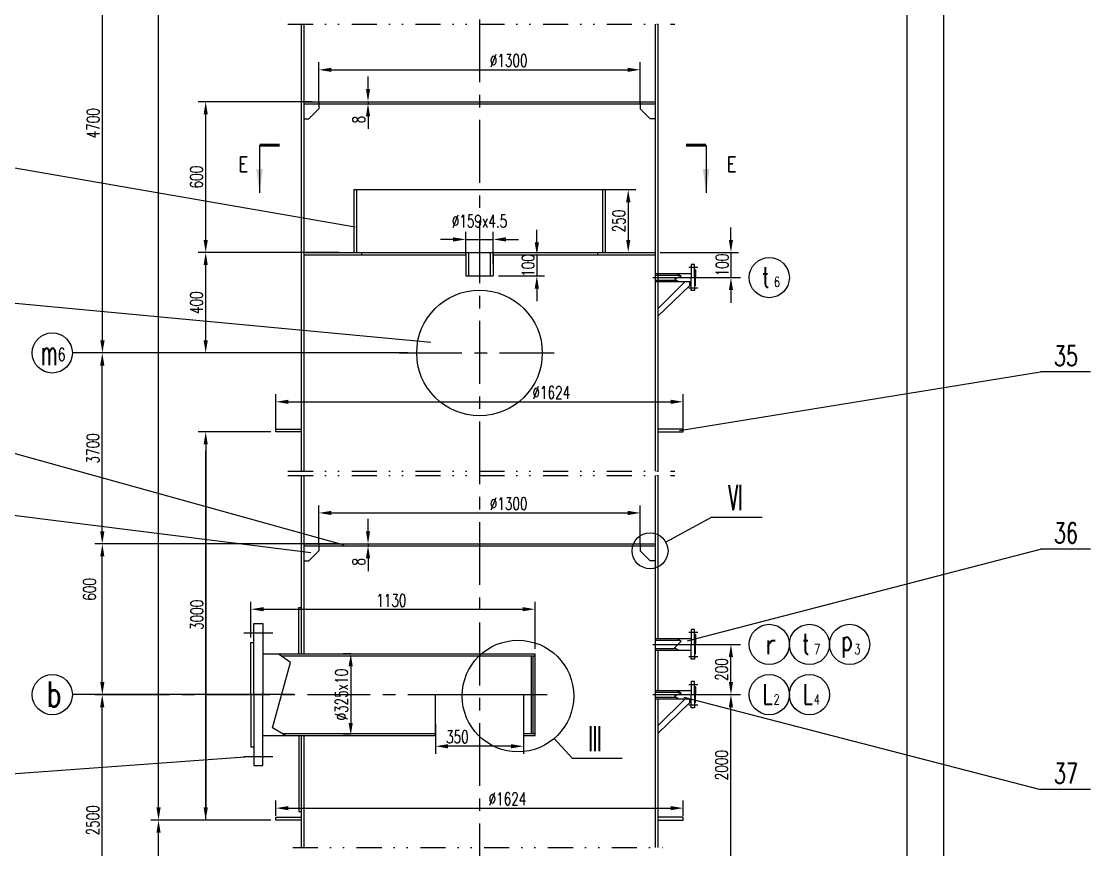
# Model space of a CAD drawing. Header units: millimetres. Extents: x 2180 to 3021, y -3886 to -2681.
# Drawn here: x 2289.5 to 2502.4, y -3378.4 to -3213.6 of the extents above; entities that cross this region are included whole.
import ezdxf
from ezdxf.enums import TextEntityAlignment as Align

# ---------------------------------------------------------------- set-up
doc = ezdxf.new("R2010")
doc.units = ezdxf.units.MM
doc.header["$LTSCALE"] = 10
doc.header["$MEASUREMENT"] = 0
doc.linetypes.add('CENTER', pattern=[2, 1.25, -0.25, 0.25, -0.25])
doc.linetypes.add('DIVIDE', pattern=[1.25, 0.5, -0.25, 0, -0.25, 0, -0.25])
doc.layers.get('0').update_dxf_attribs({"linetype": 'CONTINUOUS'})
doc.layers.get('DEFPOINTS').update_dxf_attribs({"linetype": 'CONTINUOUS'})
for name, color, linetype in [('1', 2, 'CENTER'), ('2', 2, 'CONTINUOUS'), ('3', 2, 'DIVIDE'), ('6', 2, 'CONTINUOUS')]:
    doc.layers.add(name, color=color, linetype=linetype)
doc.styles.add('H5', font='romans', dxfattribs={"width": 0.8, "bigfont": 'HZ5.SHX'})
doc.styles.add('HZ', font='txt', dxfattribs={"width": 0.5, "bigfont": 'hztxt.shx'})
doc.styles.add('HZ5', font='romans.shx', dxfattribs={"width": 0.7, "bigfont": 'hztxt.shx'})
doc.styles.add('HZTXT', font='ROMANS', dxfattribs={"width": 0.7, "bigfont": 'HZTXT'})
doc.dimstyles.new('STANDARD$0', dxfattribs={"dimscale": 0, "dimtxt": 4, "dimasz": 3, "dimexe": 1.5, "dimexo": 0, "dimgap": 1, "dimtad": 1, "dimdec": 0, "dimlfac": 5, "dimzin": 12, "dimdsep": 46, "dimtxsty": 'H5', "dimcen": 0, "dimadec": 0, "dimazin": 0, "dimtfac": 1, "dimtdec": 0, "dimtmove": 0, "dimatfit": 3, "dimfxl": 0, "dimtvp": 0.833333, "dimtolj": 1, "dimtzin": 1, "dimarcsym": 0})

# ---------------------------------------------------------------- blocks, each defined once
blk = doc.blocks.new('*D78')
at = {"color": 2, "linetype": 'ByBlock'}
for p, q in [((2361.09, -2757.36), (2449.19, -2757.36)), ((2447.69, -2759.86), (2447.69, -3527.81)), ((2378.59, -3530.31), (2449.19, -3530.31))]:
    blk.add_line(p, q, dxfattribs=at)
for points in [[(2447.28, -2759.86), (2448.11, -2759.86), (2447.69, -2757.36)], [(2447.28, -3527.81), (2448.11, -3527.81), (2447.69, -3530.31)]]:
    blk.add_solid(points, dxfattribs=at)
at = {"layer": 'DEFPOINTS', "color": 0, "linetype": 'ByBlock'}
for p in [(2361.09, -2757.36), (2378.59, -3530.31), (2447.69, -3530.31)]:
    blk.add_point(p, dxfattribs=at)
at = {"color": 2, "linetype": 'ByBlock', "insert": (2445.84, -3113.17), "char_height": 2.5, "attachment_point": 5, "rotation": 90, "style": 'HZ5'}
blk.add_mtext('\\A1;~41102', dxfattribs=at)
blk = doc.blocks.new('*D77')
at = {"color": 2, "linetype": 'ByBlock'}
for p, q in [((2382, -2787.36), (2441.88, -2787.36)), ((2440.38, -2789.86), (2440.38, -3376.57)), ((2387.93, -3379.07), (2441.88, -3379.07))]:
    blk.add_line(p, q, dxfattribs=at)
for points in [[(2439.97, -2789.86), (2440.8, -2789.86), (2440.38, -2787.36)], [(2439.97, -3376.57), (2440.8, -3376.57), (2440.38, -3379.07)]]:
    blk.add_solid(points, dxfattribs=at)
at = {"layer": 'DEFPOINTS', "color": 0, "linetype": 'ByBlock'}
for p in [(2382, -2787.36), (2387.93, -3379.07), (2440.38, -3379.07)]:
    blk.add_point(p, dxfattribs=at)
at = {"color": 2, "linetype": 'ByBlock', "insert": (2438.53, -3048.18), "char_height": 2.5, "attachment_point": 5, "rotation": 90, "style": 'HZ5'}
blk.add_mtext('\\A1;34800', dxfattribs=at)
blk = doc.blocks.new('*D94')
at = {"color": 2, "linetype": 'ByBlock'}
for p, q in [((2314.73, -3353.21), (2314.73, -3350.15)), ((2395.87, -3353.21), (2395.87, -3350.15)), ((2317.23, -3351.65), (2393.37, -3351.65))]:
    blk.add_line(p, q, dxfattribs=at)
for points in [[(2317.23, -3351.24), (2317.23, -3352.07), (2314.73, -3351.65)], [(2393.37, -3351.24), (2393.37, -3352.07), (2395.87, -3351.65)]]:
    blk.add_solid(points, dxfattribs=at)
at = {"layer": 'DEFPOINTS', "color": 0, "linetype": 'ByBlock'}
for p in [(2395.87, -3351.65), (2314.73, -3353.21), (2395.87, -3353.21)]:
    blk.add_point(p, dxfattribs=at)
at = {"color": 2, "linetype": 'ByBlock', "insert": (2360.87, -3349.8), "char_height": 2.5, "attachment_point": 5, "style": 'HZ5'}
blk.add_mtext('\\A1;∅1624', dxfattribs=at)
blk = doc.blocks.new('*D86')
at = {"color": 2, "linetype": 'ByBlock'}
for p, q in [((2314.73, -3276.23), (2314.73, -3269.3)), ((2395.87, -3276.23), (2395.87, -3269.3)), ((2317.23, -3270.8), (2393.37, -3270.8))]:
    blk.add_line(p, q, dxfattribs=at)
for points in [[(2317.23, -3270.38), (2317.23, -3271.21), (2314.73, -3270.8)], [(2393.37, -3270.38), (2393.37, -3271.21), (2395.87, -3270.8)]]:
    blk.add_solid(points, dxfattribs=at)
at = {"layer": 'DEFPOINTS', "color": 0, "linetype": 'ByBlock'}
for p in [(2395.87, -3270.8), (2314.73, -3276.23), (2395.87, -3276.23)]:
    blk.add_point(p, dxfattribs=at)
at = {"color": 2, "linetype": 'ByBlock', "insert": (2369.59, -3268.95), "char_height": 2.5, "attachment_point": 5, "style": 'HZ5'}
blk.add_mtext('\\A1;∅1624', dxfattribs=at)
blk = doc.blocks.new('*D42')
at = {"color": 2, "linetype": 'ByBlock'}
for p, q in [((3748.11, -3276.18), (3748.11, -3271.59)), ((3753.61, -3277.91), (3753.61, -3271.59)), ((3745.61, -3273.09), (3743.11, -3273.09)), ((3748.11, -3273.09), (3753.61, -3273.09)), ((3748.11, -3273.09), (3753.61, -3273.09)), ((3756.11, -3273.09), (3758.61, -3273.09))]:
    blk.add_line(p, q, dxfattribs=at)
for points in [[(3745.61, -3272.67), (3745.61, -3273.51), (3748.11, -3273.09)], [(3756.11, -3272.67), (3756.11, -3273.51), (3753.61, -3273.09)]]:
    blk.add_solid(points, dxfattribs=at)
at = {"layer": 'DEFPOINTS', "color": 0, "linetype": 'ByBlock'}
for p in [(3753.61, -3273.09), (3748.11, -3276.18), (3753.61, -3277.91)]:
    blk.add_point(p, dxfattribs=at)
at = {"color": 2, "linetype": 'ByBlock', "insert": (3750.86, -3269.44), "char_height": 2.5, "attachment_point": 5, "style": 'HZ5'}
blk.add_mtext('\\A1;∅159x4.5', dxfattribs=at)
blk = doc.blocks.new('*D37')
at = {"color": 2, "linetype": 'ByBlock'}
for p, q in [((2323.3, -3211.41), (2323.3, -3203.23)), ((2387.3, -3211.41), (2387.3, -3203.23)), ((2325.8, -3204.73), (2384.8, -3204.73))]:
    blk.add_line(p, q, dxfattribs=at)
for points in [[(2325.8, -3204.32), (2325.8, -3205.15), (2323.3, -3204.73)], [(2384.8, -3204.32), (2384.8, -3205.15), (2387.3, -3204.73)]]:
    blk.add_solid(points, dxfattribs=at)
at = {"layer": 'DEFPOINTS', "color": 0, "linetype": 'ByBlock'}
for p in [(2387.3, -3204.73), (2323.3, -3211.41), (2387.3, -3211.41)]:
    blk.add_point(p, dxfattribs=at)
at = {"color": 2, "linetype": 'ByBlock', "insert": (2361.1, -3202.88), "char_height": 2.5, "attachment_point": 5, "style": 'HZ5'}
blk.add_mtext('\\A1;∅1300', dxfattribs=at)
blk = doc.blocks.new('*D36')
at = {"color": 2, "linetype": 'ByBlock'}
for p, q in [((2323.3, -3299.12), (2323.3, -3291.41)), ((2325.8, -3292.91), (2384.8, -3292.91)), ((2387.3, -3299.12), (2387.3, -3291.41))]:
    blk.add_line(p, q, dxfattribs=at)
for points in [[(2325.8, -3292.49), (2325.8, -3293.33), (2323.3, -3292.91)], [(2384.8, -3292.49), (2384.8, -3293.33), (2387.3, -3292.91)]]:
    blk.add_solid(points, dxfattribs=at)
at = {"layer": 'DEFPOINTS', "color": 0, "linetype": 'ByBlock'}
for p in [(2387.3, -3292.91), (2323.3, -3299.12), (2387.3, -3299.12)]:
    blk.add_point(p, dxfattribs=at)
at = {"color": 2, "linetype": 'ByBlock', "insert": (2361.1, -3291.06), "char_height": 2.5, "attachment_point": 5, "style": 'HZ5'}
blk.add_mtext('\\A1;∅1300', dxfattribs=at)
blk = doc.blocks.new('*D29')
at = {"color": 2, "linetype": 'ByBlock'}
for p, q in [((3742.11, -3355.18), (3742.11, -3361.05)), ((3759.61, -3355.18), (3759.61, -3361.05)), ((3757.11, -3359.55), (3744.61, -3359.55))]:
    blk.add_line(p, q, dxfattribs=at)
for points in [[(3744.61, -3359.14), (3744.61, -3359.97), (3742.11, -3359.55)], [(3757.11, -3359.14), (3757.11, -3359.97), (3759.61, -3359.55)]]:
    blk.add_solid(points, dxfattribs=at)
at = {"layer": 'DEFPOINTS', "color": 0, "linetype": 'ByBlock'}
for p in [(3742.11, -3355.18), (3759.61, -3355.18), (3742.11, -3359.55)]:
    blk.add_point(p, dxfattribs=at)
at = {"color": 2, "linetype": 'ByBlock', "insert": (3746.45, -3357.7), "char_height": 2.5, "attachment_point": 5, "style": 'HZ5'}
blk.add_mtext('\\A1;350', dxfattribs=at)
blk = doc.blocks.new('*D69')
at = {"color": 2, "linetype": 'ByBlock'}
for p, q in [((2322.06, -3211.08), (2299.34, -3211.08)), ((2300.84, -3238.58), (2300.84, -3213.58)), ((2319.8, -3241.08), (2299.34, -3241.08))]:
    blk.add_line(p, q, dxfattribs=at)
for points in [[(2300.43, -3213.58), (2301.26, -3213.58), (2300.84, -3211.08)], [(2300.43, -3238.58), (2301.26, -3238.58), (2300.84, -3241.08)]]:
    blk.add_solid(points, dxfattribs=at)
at = {"layer": 'DEFPOINTS', "color": 0, "linetype": 'ByBlock'}
for p in [(2300.84, -3211.08), (2322.06, -3211.08), (2319.8, -3241.08)]:
    blk.add_point(p, dxfattribs=at)
at = {"color": 2, "linetype": 'ByBlock', "insert": (2298.99, -3226.08), "char_height": 2.5, "attachment_point": 5, "rotation": 90, "style": 'HZ5'}
blk.add_mtext('\\A1;600', dxfattribs=at)
blk = doc.blocks.new('*D63')
at = {"color": 2, "linetype": 'ByBlock'}
for p, q in [((2339.3, -3169.66), (2278.73, -3169.66)), ((2280.23, -3258.58), (2280.23, -3172.16)), ((2339.3, -3261.08), (2278.73, -3261.08))]:
    blk.add_line(p, q, dxfattribs=at)
for points in [[(2279.81, -3172.16), (2280.65, -3172.16), (2280.23, -3169.66)], [(2279.81, -3258.58), (2280.65, -3258.58), (2280.23, -3261.08)]]:
    blk.add_solid(points, dxfattribs=at)
at = {"layer": 'DEFPOINTS', "color": 0, "linetype": 'ByBlock'}
for p in [(2280.23, -3169.66), (2339.3, -3169.66), (2339.3, -3261.08)]:
    blk.add_point(p, dxfattribs=at)
at = {"color": 2, "linetype": 'ByBlock', "insert": (2278.38, -3215.37), "char_height": 2.5, "attachment_point": 5, "rotation": 90, "style": 'HZ5'}
blk.add_mtext('\\A1;4700', dxfattribs=at)
blk = doc.blocks.new('*D30')
at = {"color": 2, "linetype": 'ByBlock'}
for p, q in [((2326.83, -3299.07), (2278.7, -3299.07)), ((2280.2, -3326.57), (2280.2, -3301.57)), ((2313.83, -3329.07), (2278.7, -3329.07))]:
    blk.add_line(p, q, dxfattribs=at)
for points in [[(2279.79, -3301.57), (2280.62, -3301.57), (2280.2, -3299.07)], [(2279.79, -3326.57), (2280.62, -3326.57), (2280.2, -3329.07)]]:
    blk.add_solid(points, dxfattribs=at)
at = {"layer": 'DEFPOINTS', "color": 0, "linetype": 'ByBlock'}
for p in [(2280.2, -3299.07), (2326.83, -3299.07), (2313.83, -3329.07)]:
    blk.add_point(p, dxfattribs=at)
at = {"color": 2, "linetype": 'ByBlock', "insert": (2277.67, -3308.12), "char_height": 2.5, "attachment_point": 5, "rotation": 90, "style": 'HZ5'}
blk.add_mtext('\\A1;600', dxfattribs=at)
blk = doc.blocks.new('*D93')
at = {"color": 2, "linetype": 'ByBlock'}
for p, q in [((2315.24, -3354.02), (2299.28, -3354.02)), ((2300.78, -3376.57), (2300.78, -3356.52)), ((2303.79, -3379.07), (2299.28, -3379.07))]:
    blk.add_line(p, q, dxfattribs=at)
for points in [[(2300.37, -3356.52), (2301.2, -3356.52), (2300.78, -3354.02)], [(2300.37, -3376.57), (2301.2, -3376.57), (2300.78, -3379.07)]]:
    blk.add_solid(points, dxfattribs=at)
at = {"layer": 'DEFPOINTS', "color": 0, "linetype": 'ByBlock'}
for p in [(2300.78, -3354.02), (2315.24, -3354.02), (2303.79, -3379.07)]:
    blk.add_point(p, dxfattribs=at)
at = {"color": 2, "linetype": 'ByBlock', "insert": (2298.93, -3366.55), "char_height": 2.5, "attachment_point": 5, "rotation": 90, "style": 'HZ5'}
blk.add_mtext('\\A1;1800', dxfattribs=at)
blk = doc.blocks.new('*D23')
at = {"color": 2, "linetype": 'ByBlock'}
for p, q in [((2318.31, -3329.07), (2278.68, -3329.07)), ((2280.18, -3376.57), (2280.18, -3331.57)), ((2325.54, -3379.07), (2278.68, -3379.07))]:
    blk.add_line(p, q, dxfattribs=at)
for points in [[(2279.77, -3331.57), (2280.6, -3331.57), (2280.18, -3329.07)], [(2279.77, -3376.57), (2280.6, -3376.57), (2280.18, -3379.07)]]:
    blk.add_solid(points, dxfattribs=at)
at = {"layer": 'DEFPOINTS', "color": 0, "linetype": 'ByBlock'}
for p in [(2280.18, -3329.07), (2318.31, -3329.07), (2325.54, -3379.07)]:
    blk.add_point(p, dxfattribs=at)
at = {"color": 2, "linetype": 'ByBlock', "insert": (2278.33, -3354.07), "char_height": 2.5, "attachment_point": 5, "rotation": 90, "style": 'HZ5'}
blk.add_mtext('\\A1;2500', dxfattribs=at)
blk = doc.blocks.new('*D34')
at = {"color": 2, "linetype": 'ByBlock'}
for p, q in [((3725.22, -3341.16), (3723.72, -3341.16)), ((3725.22, -3343.66), (3725.22, -3354.91)), ((3725.22, -3357.41), (3723.72, -3357.41))]:
    blk.add_line(p, q, dxfattribs=at)
for points in [[(3724.8, -3343.66), (3725.63, -3343.66), (3725.22, -3341.16)], [(3724.8, -3354.91), (3725.63, -3354.91), (3725.22, -3357.41)]]:
    blk.add_solid(points, dxfattribs=at)
at = {"layer": 'DEFPOINTS', "color": 0, "linetype": 'ByBlock'}
for p in [(3725.22, -3341.16), (3725.22, -3357.41), (3725.22, -3357.41)]:
    blk.add_point(p, dxfattribs=at)
at = {"color": 2, "linetype": 'ByBlock', "insert": (3723.37, -3349.28), "char_height": 2.5, "attachment_point": 5, "rotation": 90, "style": 'HZ5'}
blk.add_mtext('\\A1;∅325x10', dxfattribs=at)
blk = doc.blocks.new('*D62')
at = {"color": 2, "linetype": 'ByBlock'}
for p, q in [((2327.28, -3241.08), (2299.28, -3241.08)), ((2300.78, -3258.58), (2300.78, -3243.58)), ((2328.15, -3261.08), (2299.28, -3261.08))]:
    blk.add_line(p, q, dxfattribs=at)
for points in [[(2300.37, -3243.58), (2301.2, -3243.58), (2300.78, -3241.08)], [(2300.37, -3258.58), (2301.2, -3258.58), (2300.78, -3261.08)]]:
    blk.add_solid(points, dxfattribs=at)
at = {"layer": 'DEFPOINTS', "color": 0, "linetype": 'ByBlock'}
for p in [(2300.78, -3241.08), (2327.28, -3241.08), (2328.15, -3261.08)]:
    blk.add_point(p, dxfattribs=at)
at = {"color": 2, "linetype": 'ByBlock', "insert": (2298.93, -3251.08), "char_height": 2.5, "attachment_point": 5, "rotation": 90, "style": 'HZ5'}
blk.add_mtext('\\A1;400', dxfattribs=at)
blk = doc.blocks.new('*D61')
at = {"color": 2, "linetype": 'ByBlock'}
for p, q in [((2341.05, -3261.08), (2278.69, -3261.08)), ((2280.19, -3296.57), (2280.19, -3263.58)), ((2324.63, -3299.07), (2278.69, -3299.07))]:
    blk.add_line(p, q, dxfattribs=at)
for points in [[(2279.77, -3263.58), (2280.61, -3263.58), (2280.19, -3261.08)], [(2279.77, -3296.57), (2280.61, -3296.57), (2280.19, -3299.07)]]:
    blk.add_solid(points, dxfattribs=at)
at = {"layer": 'DEFPOINTS', "color": 0, "linetype": 'ByBlock'}
for p in [(2280.19, -3261.08), (2341.05, -3261.08), (2324.63, -3299.07)]:
    blk.add_point(p, dxfattribs=at)
at = {"color": 2, "linetype": 'ByBlock', "insert": (2278.34, -3280.07), "char_height": 2.5, "attachment_point": 5, "rotation": 90, "style": 'HZ5'}
blk.add_mtext('\\A1;3700', dxfattribs=at)
blk = doc.blocks.new('*D35')
at = {"color": 2, "linetype": 'ByBlock'}
for p, q in [((3728.66, -3316.78), (3728.66, -3314.28)), ((3728.01, -3319.28), (3730.16, -3319.28)), ((3728.01, -3319.68), (3730.16, -3319.68)), ((3728.66, -3319.28), (3728.66, -3319.68)), ((3728.66, -3319.28), (3728.66, -3319.68)), ((3728.66, -3322.18), (3728.66, -3324.68))]:
    blk.add_line(p, q, dxfattribs=at)
for points in [[(3728.25, -3316.78), (3729.08, -3316.78), (3728.66, -3319.28)], [(3728.25, -3322.18), (3729.08, -3322.18), (3728.66, -3319.68)]]:
    blk.add_solid(points, dxfattribs=at)
at = {"layer": 'DEFPOINTS', "color": 0, "linetype": 'ByBlock'}
for p in [(3728.01, -3319.28), (3728.01, -3319.68), (3728.66, -3319.68)]:
    blk.add_point(p, dxfattribs=at)
at = {"color": 2, "linetype": 'ByBlock', "insert": (3726.81, -3322.85), "char_height": 2.5, "attachment_point": 5, "rotation": 90, "style": 'HZ5'}
blk.add_mtext('\\A1;8', dxfattribs=at)
blk = doc.blocks.new('*D52')
at = {"color": 2, "linetype": 'ByBlock'}
for p, q in [((3728.66, -3243.18), (3728.66, -3240.68)), ((3728.01, -3245.68), (3730.16, -3245.68)), ((3728.01, -3246.08), (3730.16, -3246.08)), ((3728.66, -3245.68), (3728.66, -3246.08)), ((3728.66, -3245.68), (3728.66, -3246.08)), ((3728.66, -3248.58), (3728.66, -3251.08))]:
    blk.add_line(p, q, dxfattribs=at)
for points in [[(3728.25, -3243.18), (3729.08, -3243.18), (3728.66, -3245.68)], [(3728.25, -3248.58), (3729.08, -3248.58), (3728.66, -3246.08)]]:
    blk.add_solid(points, dxfattribs=at)
at = {"layer": 'DEFPOINTS', "color": 0, "linetype": 'ByBlock'}
for p in [(3728.01, -3245.68), (3728.01, -3246.08), (3728.66, -3246.08)]:
    blk.add_point(p, dxfattribs=at)
at = {"color": 2, "linetype": 'ByBlock', "insert": (3726.81, -3249.25), "char_height": 2.5, "attachment_point": 5, "rotation": 90, "style": 'HZ5'}
blk.add_mtext('\\A1;8', dxfattribs=at)
blk = doc.blocks.new('*D92')
at = {"color": 2, "linetype": 'ByBlock'}
for p, q in [((2399.06, -3319.07), (2406.86, -3319.07)), ((2405.36, -3326.57), (2405.36, -3321.57)), ((2402.93, -3329.07), (2406.86, -3329.07))]:
    blk.add_line(p, q, dxfattribs=at)
for points in [[(2404.94, -3321.57), (2405.77, -3321.57), (2405.36, -3319.07)], [(2404.94, -3326.57), (2405.77, -3326.57), (2405.36, -3329.07)]]:
    blk.add_solid(points, dxfattribs=at)
at = {"layer": 'DEFPOINTS', "color": 0, "linetype": 'ByBlock'}
for p in [(2399.06, -3319.07), (2405.36, -3319.07), (2402.93, -3329.07)]:
    blk.add_point(p, dxfattribs=at)
at = {"color": 2, "linetype": 'ByBlock', "insert": (2403.51, -3324.07), "char_height": 2.5, "attachment_point": 5, "rotation": 90, "style": 'HZ5'}
blk.add_mtext('\\A1;200', dxfattribs=at)
blk = doc.blocks.new('*D26')
at = {"color": 2, "linetype": 'ByBlock'}
for p, q in [((2399.06, -3329.07), (2406.86, -3329.07)), ((2405.36, -3371.57), (2405.36, -3331.57)), ((2406.93, -3374.07), (2403.86, -3374.07))]:
    blk.add_line(p, q, dxfattribs=at)
for points in [[(2404.94, -3331.57), (2405.77, -3331.57), (2405.36, -3329.07)], [(2404.94, -3371.57), (2405.77, -3371.57), (2405.36, -3374.07)]]:
    blk.add_solid(points, dxfattribs=at)
at = {"layer": 'DEFPOINTS', "color": 0, "linetype": 'ByBlock'}
for p in [(2399.06, -3329.07), (2405.36, -3329.07), (2406.93, -3374.07)]:
    blk.add_point(p, dxfattribs=at)
at = {"color": 2, "linetype": 'ByBlock', "insert": (2403.51, -3343.1), "char_height": 2.5, "attachment_point": 5, "rotation": 90, "style": 'HZ5'}
blk.add_mtext('\\A1;2000', dxfattribs=at)
blk = doc.blocks.new('*D43')
at = {"color": 2, "linetype": 'ByBlock'}
for p, q in [((3773.18, -3263.18), (3781.97, -3263.18)), ((3780.47, -3265.68), (3780.47, -3273.18)), ((3779.56, -3275.68), (3781.97, -3275.68))]:
    blk.add_line(p, q, dxfattribs=at)
for points in [[(3780.05, -3265.68), (3780.89, -3265.68), (3780.47, -3263.18)], [(3780.05, -3273.18), (3780.89, -3273.18), (3780.47, -3275.68)]]:
    blk.add_solid(points, dxfattribs=at)
at = {"layer": 'DEFPOINTS', "color": 0, "linetype": 'ByBlock'}
for p in [(3773.18, -3263.18), (3779.56, -3275.68), (3780.47, -3275.68)]:
    blk.add_point(p, dxfattribs=at)
at = {"color": 2, "linetype": 'ByBlock', "insert": (3778.62, -3269.43), "char_height": 2.5, "attachment_point": 5, "rotation": 90, "style": 'HZ5'}
blk.add_mtext('\\A1;250', dxfattribs=at)
blk = doc.blocks.new('*D105')
at = {"color": 0, "linetype": 'ByBlock'}
for p, q in [((2405.36, -3147.16), (2405.36, -3144.66)), ((2391.3, -3149.66), (2406.86, -3149.66)), ((2405.36, -3149.66), (2405.36, -3154.66)), ((2399.3, -3154.66), (2406.86, -3154.66)), ((2405.36, -3157.16), (2405.36, -3159.66))]:
    blk.add_line(p, q, dxfattribs=at)
for points in [[(2404.94, -3147.16), (2405.77, -3147.16), (2405.36, -3149.66)], [(2404.94, -3157.16), (2405.77, -3157.16), (2405.36, -3154.66)]]:
    blk.add_solid(points, dxfattribs=at)
at = {"layer": 'DEFPOINTS', "color": 0, "linetype": 'ByBlock'}
for p in [(2390.3, -3149.66), (2398.3, -3154.66), (2405.36, -3154.66)]:
    blk.add_point(p, dxfattribs=at)
at = {"color": 0, "linetype": 'ByBlock', "insert": (2403.61, -3152.16), "char_height": 2.5, "attachment_point": 5, "rotation": 90, "style": 'HZTXT'}
blk.add_mtext('\\A1;100', dxfattribs=at)
blk = doc.blocks.new('*D107')
at = {"color": 0, "linetype": 'ByBlock'}
for p, q in [((2313.73, -3276.78), (2299.28, -3276.78)), ((2300.78, -3279.28), (2300.78, -3351.52)), ((2313.73, -3354.02), (2299.28, -3354.02))]:
    blk.add_line(p, q, dxfattribs=at)
for points in [[(2300.37, -3279.28), (2301.2, -3279.28), (2300.78, -3276.78)], [(2300.37, -3351.52), (2301.2, -3351.52), (2300.78, -3354.02)]]:
    blk.add_solid(points, dxfattribs=at)
at = {"layer": 'DEFPOINTS', "color": 0, "linetype": 'ByBlock'}
for p in [(2314.73, -3276.78), (2300.78, -3354.02), (2314.73, -3354.02)]:
    blk.add_point(p, dxfattribs=at)
at = {"color": 0, "linetype": 'ByBlock', "insert": (2299.03, -3313.2), "char_height": 2.5, "attachment_point": 5, "rotation": 90, "style": 'HZTXT'}
blk.add_mtext('\\A1;3000', dxfattribs=at)
blk = doc.blocks.new('*D108')
at = {"color": 0, "linetype": 'ByBlock'}
for p, q in [((2313.73, -2827.37), (2289.89, -2827.37)), ((2291.39, -3351.52), (2291.39, -2829.87)), ((2313.73, -3354.02), (2289.89, -3354.02))]:
    blk.add_line(p, q, dxfattribs=at)
for points in [[(2290.98, -2829.87), (2291.81, -2829.87), (2291.39, -2827.37)], [(2290.98, -3351.52), (2291.81, -3351.52), (2291.39, -3354.02)]]:
    blk.add_solid(points, dxfattribs=at)
at = {"layer": 'DEFPOINTS', "color": 0, "linetype": 'ByBlock'}
for p in [(2291.39, -2827.37), (2314.73, -2827.37), (2314.73, -3354.02)]:
    blk.add_point(p, dxfattribs=at)
at = {"color": 0, "linetype": 'ByBlock', "insert": (2289.64, -3106.57), "char_height": 2.5, "attachment_point": 5, "rotation": 90, "style": 'HZTXT'}
blk.add_mtext('\\A1;10x3000=30000', dxfattribs=at)
blk = doc.blocks.new('*D113')
at = {"color": 0, "linetype": 'ByBlock'}
for p, q in [((2366.71, -3239.08), (2366.71, -3236.58)), ((2359.05, -3241.58), (2368.21, -3241.58)), ((2366.71, -3241.58), (2366.71, -3245.76)), ((2359.05, -3245.76), (2368.21, -3245.76)), ((2366.71, -3248.26), (2366.71, -3250.76))]:
    blk.add_line(p, q, dxfattribs=at)
for points in [[(2366.29, -3239.08), (2367.13, -3239.08), (2366.71, -3241.58)], [(2366.29, -3248.26), (2367.13, -3248.26), (2366.71, -3245.76)]]:
    blk.add_solid(points, dxfattribs=at)
at = {"layer": 'DEFPOINTS', "color": 0, "linetype": 'ByBlock'}
for p in [(2358.05, -3241.58), (2358.05, -3245.76), (2366.71, -3245.76)]:
    blk.add_point(p, dxfattribs=at)
at = {"color": 0, "linetype": 'ByBlock', "insert": (2364.96, -3243.67), "char_height": 2.5, "attachment_point": 5, "rotation": 90, "style": 'HZTXT'}
blk.add_mtext('\\A1;100', dxfattribs=at)
blk = doc.blocks.new('*D114')
at = {"color": 0, "linetype": 'ByBlock'}
for p, q in [((2309.8, -3317.68), (2309.8, -3310.57)), ((2312.3, -3312.07), (2363.87, -3312.07)), ((2366.37, -3319.94), (2366.37, -3310.57))]:
    blk.add_line(p, q, dxfattribs=at)
for points in [[(2312.3, -3311.65), (2312.3, -3312.48), (2309.8, -3312.07)], [(2363.87, -3311.65), (2363.87, -3312.48), (2366.37, -3312.07)]]:
    blk.add_solid(points, dxfattribs=at)
at = {"layer": 'DEFPOINTS', "color": 0, "linetype": 'ByBlock'}
for p in [(2366.37, -3312.07), (2309.8, -3318.68), (2366.37, -3320.94)]:
    blk.add_point(p, dxfattribs=at)
at = {"color": 0, "linetype": 'ByBlock', "insert": (2337.74, -3310.32), "char_height": 2.5, "attachment_point": 5, "style": 'HZTXT'}
blk.add_mtext('\\A1;1130', dxfattribs=at)

msp = doc.modelspace()

# ---------------------------------------------------------------- linework, layer by layer
for p, q in [((2345.2500029, -3214.1639372), (2345.2500029, -3303.1392658)), ((2345.7500029, -3214.1639372), (2345.7500029, -3303.1392658)), ((2415.7500029, -3214.1639372), (2415.7500029, -3303.1392658)), ((2416.2500029, -3214.1639372), (2416.2500029, -3303.1392658)), ((2345.7500029, -3229.6139768), (2415.7500029, -3229.6139768)), ((2345.7500029, -3230.0139768), (2415.7500029, -3230.0139768)), ((2346.3031917, -3229.6139768), (2383.0000029, -3229.6139768)), ((2348.7500029, -3231.0139768), (2346.7500029, -3233.0139768)), ((2348.7500029, -3229.6139768), (2348.7500029, -3230.0139768)), ((2348.7500029, -3230.0139768), (2348.7500029, -3231.0139768)), ((2412.7500029, -3229.6139768), (2412.7500029, -3230.0139768)), ((2412.7500029, -3230.0139768), (2412.7500029, -3231.0139768)), ((2412.7500029, -3231.0139768), (2414.7500029, -3233.0139768)), ((2345.7500029, -3233.0139768), (2346.7500029, -3233.0139768)), ((2415.7500029, -3233.0139768), (2414.7500029, -3233.0139768)), ((2355.7500029, -3247.1139768), (2355.7500029, -3259.4836016)), ((2355.7500029, -3247.1139768), (2357.8905084, -3247.1139768)), ((2356.2500029, -3247.1139768), (2356.2500029, -3259.6139768)), ((2357.8905084, -3247.1139768), (2380.7500029, -3247.1139768)), ((2380.7500029, -3247.1139768), (2405.7500029, -3247.1139768)), ((2405.2500029, -3247.1139768), (2405.2500029, -3259.6139768)), ((2405.7500029, -3247.1139768), (2405.7500029, -3259.4836016)), ((2345.7500029, -3259.6139768), (2415.7500029, -3259.6139768)), ((2345.7500029, -3260.1139768), (2378.0000029, -3260.1139768)), ((2346.3031917, -3259.6139768), (2383.0000029, -3259.6139768)), ((2346.3031917, -3260.1139768), (2378.0000029, -3260.1139768)), ((2357.2596883, -3259.6139768), (2357.2596883, -3260.1139768)), ((2378.0000029, -3259.6139768), (2378.0000029, -3264.2983368)), ((2378.5598914, -3259.6139768), (2378.5598914, -3264.2983368)), ((2382.9057033, -3259.6139768), (2382.9057033, -3264.2983368)), ((2383.5000029, -3259.6139768), (2383.5000029, -3264.2983368)), ((2383.5000029, -3260.1139768), (2415.7500029, -3260.1139768)), ((2404.2403175, -3259.6139768), (2404.2403175, -3260.1139768)), ((2423.527358, -3262.0144932), (2422.8710034, -3262.0144932)), ((2422.8710034, -3262.0144932), (2422.8710034, -3264.6139768)), ((2423.527358, -3264.6139768), (2423.527358, -3262.0144932)), ((2423.7500029, -3263.0485842), (2423.527358, -3263.0485842)), ((2423.7500029, -3263.0485842), (2423.7500029, -3264.6139768)), ((2378.0000029, -3264.2983368), (2383.5000029, -3264.2983368)), ((2415.7500029, -3263.8139768), (2422.8710034, -3263.8139768)), ((2415.7500029, -3264.1210794), (2420.5820842, -3264.1210794)), ((2415.7500029, -3265.1068743), (2419.8916093, -3265.1068743)), ((2415.7500029, -3265.4139768), (2422.8710034, -3265.4139768)), ((2421.718405, -3265.4139768), (2416.2500029, -3270.8512547)), ((2422.5289196, -3265.4139768), (2422.5289196, -3266.2636331)), ((2422.8710034, -3267.2134605), (2422.8710034, -3264.6139768)), ((2423.527358, -3264.6139768), (2423.527358, -3267.2134605)), ((2423.7500029, -3266.1793695), (2423.7500029, -3264.6139768)), ((2422.5289196, -3266.2636331), (2416.2500029, -3272.3162036)), ((2423.527358, -3267.2134605), (2422.8710034, -3267.2134605)), ((2423.7500029, -3266.1793695), (2423.527358, -3266.1793695)), ((2340.180847, -3294.7692265), (2345.2500029, -3294.7692265)), ((2340.180847, -3295.316186), (2340.180847, -3294.7692265)), ((2345.2500029, -3295.316186), (2340.180847, -3295.316186)), ((2421.3191588, -3294.7692265), (2416.2500029, -3294.7692265)), ((2416.2500029, -3295.316186), (2421.3191588, -3295.316186)), ((2421.3191588, -3295.316186), (2421.3191588, -3294.7692265)), ((2345.2500029, -3303.9917611), (2345.2500029, -3339.4796778)), ((2345.7500029, -3303.9917611), (2345.7500029, -3339.4796778)), ((2415.7500029, -3303.9917611), (2415.7500029, -3378.0123584)), ((2416.2500029, -3303.9917611), (2416.2500029, -3336.4253124)), ((2345.7500029, -3317.6046778), (2415.7500029, -3317.6046778)), ((2345.7500029, -3318.0046778), (2415.7500029, -3318.0046778)), ((2348.7500029, -3317.6046778), (2348.7500029, -3318.0046778)), ((2348.7500029, -3318.0046778), (2348.7500029, -3319.0046778)), ((2412.7500029, -3317.6046778), (2412.7500029, -3318.0046778)), ((2412.7500029, -3318.0046778), (2412.7500029, -3319.0046778)), ((2348.7500029, -3319.0046778), (2346.7500029, -3321.0046778)), ((2412.7500029, -3319.0046778), (2414.7500029, -3321.0046778)), ((2345.7500029, -3321.0046778), (2346.7500029, -3321.0046778)), ((2415.7500029, -3321.0046778), (2414.7500029, -3321.0046778)), ((2344.7703339, -3339.4796778), (2344.7703339, -3330.2828794)), ((2344.7703339, -3330.2828794), (2345.2500029, -3330.2828794)), ((2335.831318, -3333.4772325), (2337.6408187, -3333.4772325)), ((2335.831318, -3347.6046778), (2335.831318, -3333.4772325)), ((2337.6408187, -3333.4772325), (2337.6408187, -3347.6046778)), ((2422.8710034, -3334.6258288), (2422.8710034, -3337.6046778)), ((2423.527358, -3334.6258288), (2422.8710034, -3334.6258288)), ((2423.527358, -3337.6046778), (2423.527358, -3334.6258288)), ((2423.7500029, -3335.6599198), (2423.527358, -3335.6599198)), ((2423.7500029, -3335.6599198), (2423.7500029, -3337.6046778)), ((2335.2500029, -3337.2210012), (2335.831318, -3337.2210012)), ((2335.2500029, -3347.6046778), (2335.2500029, -3337.2210012)), ((2415.7500029, -3336.4253124), (2422.8710034, -3336.4253124)), ((2415.7500029, -3336.7324149), (2420.5820842, -3336.7324149)), ((2422.8710034, -3340.5413759), (2422.8710034, -3337.6046778)), ((2423.527358, -3337.6046778), (2423.527358, -3340.5413759)), ((2423.7500029, -3339.5072849), (2423.7500029, -3337.6046778)), ((2337.6408187, -3339.4796778), (2391.8256722, -3339.4796778)), ((2341.2400879, -3339.8796778), (2391.8256722, -3339.8796778)), ((2391.0698469, -3355.3296778), (2391.0698469, -3339.8796778)), ((2391.4477596, -3355.3296778), (2391.4477596, -3339.8796778)), ((2391.8256722, -3355.7296778), (2391.8256722, -3339.4796778)), ((2415.7500029, -3338.4347897), (2419.8916093, -3338.4347897)), ((2415.7500029, -3338.7418923), (2422.8710034, -3338.7418923)), ((2416.2500029, -3338.7418923), (2416.2500029, -3346.8046778)), ((2423.7500029, -3339.5072849), (2423.527358, -3339.5072849)), ((2423.527358, -3340.5413759), (2422.8710034, -3340.5413759)), ((2423.527358, -3345.0051942), (2422.8710034, -3345.0051942)), ((2422.8710034, -3345.0051942), (2422.8710034, -3347.6046778)), ((2423.527358, -3347.6046778), (2423.527358, -3345.0051942)), ((2423.7500029, -3346.0392852), (2423.527358, -3346.0392852)), ((2423.7500029, -3346.0392852), (2423.7500029, -3347.6046778)), ((2335.2500029, -3347.6046778), (2335.2500029, -3357.9883544)), ((2335.831318, -3347.6046778), (2335.831318, -3361.7321231)), ((2337.6408187, -3361.7321231), (2337.6408187, -3347.6046778)), ((2372.0000029, -3347.6046778), (2389.5000029, -3347.6046778)), ((2372.0000029, -3355.7296778), (2372.0000029, -3347.6046778)), ((2389.5000029, -3347.6046778), (2389.5000029, -3355.7296778)), ((2415.7500029, -3346.8046778), (2422.8710034, -3346.8046778)), ((2415.7500029, -3347.1117803), (2420.5820842, -3347.1117803)), ((2415.7500029, -3348.0975753), (2419.8916093, -3348.0975753)), ((2415.7500029, -3348.4046778), (2422.8710034, -3348.4046778)), ((2421.718405, -3348.4046778), (2416.2500029, -3353.8419556)), ((2416.2500029, -3348.4046778), (2416.2500029, -3378.0123584)), ((2422.5289196, -3348.4046778), (2422.5289196, -3349.254334)), ((2422.8710034, -3350.2041615), (2422.8710034, -3347.6046778)), ((2423.527358, -3347.6046778), (2423.527358, -3350.2041615)), ((2423.7500029, -3349.1700705), (2423.7500029, -3347.6046778)), ((2422.5289196, -3349.254334), (2416.2500029, -3355.3069046)), ((2423.527358, -3350.2041615), (2422.8710034, -3350.2041615)), ((2423.7500029, -3349.1700705), (2423.527358, -3349.1700705)), ((2337.6408187, -3355.7296778), (2372.0000029, -3355.7296778)), ((2341.4578018, -3355.3296778), (2372.0000029, -3355.3296778)), ((2344.7703339, -3355.7296778), (2344.7703339, -3370.8661831)), ((2345.2500029, -3355.7296778), (2345.2500029, -3378.0123584)), ((2345.7500029, -3355.7296778), (2345.7500029, -3378.0123584)), ((2389.5000029, -3355.3296778), (2391.8256722, -3355.3296778)), ((2389.5000029, -3355.7296778), (2391.8256722, -3355.7296778)), ((2335.2500029, -3357.9883544), (2335.831318, -3357.9883544)), ((2335.831318, -3361.7321231), (2337.6408187, -3361.7321231)), ((2340.180847, -3372.5583904), (2340.180847, -3372.0114308)), ((2340.180847, -3372.0114308), (2345.2500029, -3372.0114308)), ((2344.7703339, -3370.8661831), (2345.2500029, -3370.8661831)), ((2421.3191588, -3372.0114308), (2416.2500029, -3372.0114308)), ((2421.3191588, -3372.5583904), (2421.3191588, -3372.0114308)), ((2345.2500029, -3372.5583904), (2340.180847, -3372.5583904)), ((2416.2500029, -3372.5583904), (2421.3191588, -3372.5583904))]:
    msp.add_line(p, q)
at = {"color": 2}
for p, q in [((2427.0322969, -3312.2701233), (2437.0322969, -3312.2701233)), ((2395.6215716, -3356.3243286), (2399.1708657, -3360.2403958)), ((2399.1708657, -3360.2403958), (2409.1708657, -3360.2403958))]:
    msp.add_line(p, q, dxfattribs=at)
at = {"const_width": 0.6}
for points in [[(2336.9621076, -3238.2505545), (2340.9621076, -3238.2505545)], [(2425.8732985, -3238.2505545), (2421.8732985, -3238.2505545)]]:
    msp.add_lwpolyline(points, dxfattribs=at)
msp.add_circle((2380.7500029, -3279.6139768), 12.5)
at = {"color": 2}
msp.add_circle((2388.4064547, -3347.8833548), 11.1044113, dxfattribs=at)
at = {"layer": '1'}
for p, q in [((2380.7500029, -2773.2514966), (2380.7500029, -3553.4858113)), ((2364.7528186, -3259.6139768), (2395.6194453, -3259.6139768)), ((2422.4114013, -3262.5734869), (2424.1909309, -3262.5734869)), ((2415.2276207, -3264.6139768), (2434.4434755, -3264.6139768)), ((2422.4114013, -3266.6544667), (2424.1909309, -3266.6544667)), ((2364.7528186, -3279.6139768), (2395.6194453, -3279.6139768)), ((2333.8144557, -3335.2968875), (2339.591061, -3335.2968875)), ((2422.4114013, -3335.1848225), (2424.1909309, -3335.1848225)), ((2415.2276207, -3337.6046778), (2434.4434755, -3337.6046778)), ((2422.4114013, -3339.9823822), (2424.1909309, -3339.9823822)), ((2422.4114013, -3345.5641879), (2424.1909309, -3345.5641879)), ((2306.5129343, -3347.6046778), (2394.2247106, -3347.6046778)), ((2415.2276207, -3347.6046778), (2434.4434755, -3347.6046778)), ((2422.4114013, -3349.6451677), (2424.1909309, -3349.6451677)), ((2333.8144557, -3359.9124681), (2339.591061, -3359.9124681))]:
    msp.add_line(p, q, dxfattribs=at)
at = {"layer": '2'}
for p, q in [((2336.9621076, -3238.2505545), (2336.9621076, -3247.7505545)), ((2425.8732985, -3238.2505545), (2425.8732985, -3247.7505545)), ((2355.9649342, -3254.575202), (2280.0755863, -3241.4101612)), ((2420.8738906, -3264.3271175), (2419.5881066, -3264.9413221)), ((2419.5881066, -3264.9413221), (2420.4546128, -3265.4139768)), ((2420.1471428, -3263.8139768), (2420.8738906, -3264.3271175)), ((2371.0479761, -3277.5217795), (2280.0755863, -3268.9752544)), ((2304.1827727, -3279.6139768), (2299.6884621, -3279.6139768)), ((2420.5820842, -3295.0259621), (2492.4222756, -3283.3744521)), ((2353.832616, -3317.849644), (2280.0755863, -3297.4155247)), ((2326.2350813, -3372.5583904), (2326.2350813, -3299.1030467)), ((2347.1611278, -3319.3532667), (2280.0755863, -3311.0102925)), ((2427.0322969, -3312.2701233), (2417.8488038, -3317.2609684)), ((2422.1657051, -3336.9006193), (2492.4222756, -3318.6455474)), ((2420.8738906, -3336.938453), (2419.5881066, -3338.2692375)), ((2420.1471428, -3336.4253124), (2420.8738906, -3336.938453)), ((2343.1052915, -3341.1916897), (2340.6714334, -3339.4796778)), ((2419.5881066, -3338.2692375), (2420.4546128, -3338.7418923)), ((2339.5651339, -3354.2304034), (2343.1052915, -3341.1916897)), ((2304.7447783, -3347.6046778), (2299.6884621, -3347.6046778)), ((2304.153201, -3347.6046778), (2306.8412406, -3347.6046778)), ((2420.8738906, -3347.3178184), (2419.5881066, -3347.9320231)), ((2419.5881066, -3347.9320231), (2420.4546128, -3348.4046778)), ((2420.1471428, -3346.8046778), (2420.8738906, -3347.3178184)), ((2421.3986183, -3348.1347911), (2492.4222756, -3366.4767127)), ((2342.146499, -3355.7296778), (2339.5651339, -3354.2304034)), ((2335.831318, -3359.9124681), (2280.0755863, -3363.9681701))]:
    msp.add_line(p, q, dxfattribs=at)
for centre, radius in [((2438.4434755, -3264.6139768), 4), ((2295.6884621, -3279.6139768), 4), ((2414.7028761, -3318.9706488), 3.5804844), ((2438.4434755, -3337.6046778), 4), ((2446.4434755, -3337.6046778), 4), ((2454.4434755, -3337.6046778), 4), ((2295.6884621, -3347.6046778), 4), ((2438.4434755, -3347.6046778), 4), ((2446.4434755, -3347.6046778), 4)]:
    msp.add_circle(centre, radius, dxfattribs=at)
for points in [[(2336.9621076, -3247.7505545), (2336.3047796, -3243.0394132), (2337.6194356, -3243.0394132)], [(2425.8732985, -3247.7505545), (2426.5306265, -3243.0394132), (2425.2159705, -3243.0394132)]]:
    msp.add_solid(points, dxfattribs=at)
at = {"layer": '3'}
for p, q in [((2342.6005715, -3214.1639372), (2419.6587456, -3214.1639372)), ((2342.6005715, -3303.1392658), (2419.6587456, -3303.1392658)), ((2342.6005715, -3303.9917611), (2419.6587456, -3303.9917611)), ((2343.5789749, -3378.0123584), (2417.701871, -3378.0123584))]:
    msp.add_line(p, q, dxfattribs=at)
at = {"layer": '6'}
for p, q in [((2502.4222756, -3283.3744521), (2492.4222756, -3283.3744521)), ((2502.4222756, -3318.6455474), (2492.4222756, -3318.6455474)), ((2502.4222756, -3366.4767127), (2492.4222756, -3366.4767127))]:
    msp.add_line(p, q, dxfattribs=at)

# ---------------------------------------------------------------- texts
at = {"layer": '1'}
for s, height, style, width, p in [('t', 4, 'HZTXT', 0.7, (2437.7362152, -3264.5263465)), ('6', 2, 'HZ', 0.75, (2439.9791208, -3265.4540787)), ('m', 5, 'HZTXT', 0.5, (2295.0627433, -3279.5263465)), ('6', 2.5, 'HZ', 0.75, (2297.5474183, -3279.9327763)), ('t', 4, 'HZTXT', 0.7, (2445.7362152, -3337.5170475)), ('7', 2, 'HZ', 0.75, (2447.9791208, -3338.5510588)), ('p', 4, 'HZTXT', 0.7, (2453.8764063, -3337.5170475)), ('3', 2, 'HZ', 0.75, (2455.9791208, -3338.5510588)), ('b', 5, 'HZTXT', 0.7, (2296.024651, -3347.5170475)), ('L', 4, 'HZTXT', 0.7, (2438.1053388, -3347.5170475)), ('L', 4, 'HZTXT', 0.7, (2446.1053388, -3347.5170475)), ('2', 2, 'HZTXT', 0.7, (2439.9249367, -3348.5510588)), ('4', 2, 'HZTXT', 0.7, (2447.9249367, -3348.5510588))]:
    msp.add_text(s, height=height, dxfattribs=dict(at, style=style, width=width)).set_placement(p, align=Align.MIDDLE)
at = {"layer": '1', "style": 'HZTXT'}
msp.add_text('r', height=4, dxfattribs=at).set_placement((2438.6474615, -3337.5170475), align=Align.MIDDLE)
at = {"layer": '2'}
for s, height, style, width, p in [('E', 3, 'H5', 0.8, (2332.7237657, -3243.5710466)), ('E', 3, 'H5', 0.8, (2429.978355, -3243.5710466)), ('35', 4, 'H5', 0.7, (2495.1141931, -3282.168646)), ('VI', 5, 'HZ', 0.5, (2430.2603421, -3310.8763097)), ('36', 4, 'H5', 0.7, (2495.1141931, -3317.4397413)), ('III', 5, 'HZ', 0.5, (2402.4316527, -3358.8465822)), ('37', 4, 'H5', 0.7, (2495.1141931, -3365.2709067))]:
    msp.add_text(s, height=height, dxfattribs=dict(at, style=style, width=width)).set_placement(p)

# ---------------------------------------------------------------- dimensions: what is measured, and where the dimension line sits
for base, p1, p2, text, picture, middle in [((2473.1442652, -3548.8450439), (2386.5381649, -2775.8949406), (2404.040148, -3548.8450439), '~41102', '*D78', (2471.2942652, -3131.7076276)), ((2465.8351116, -3397.6073651), (2407.4493008, -2805.8949407), (2413.37683, -3397.6073651), '34800', '*D77', (2463.9851116, -3066.7113804)), ((2430.8094061, -3347.6046778), (2432.382538, -3392.6073651), (2424.5096523, -3347.6046778), '2000', '*D26', (2428.9594061, -3361.6314829))]:
    dim = msp.add_linear_dim(base=base, p1=p1, p2=p2, angle=90, text=text, dimstyle='STANDARD$0', override={"dimscale": 1, "dimtxt": 2.5, "dimasz": 2.5, "dimgap": 0.6, "dimlfac": 20, "dimtxsty": 'HZ5', "dimclrd": 2, "dimclre": 2, "dimclrt": 2, "dimtdec": 0, "dimtmove": 2})
    dim.commit()
    dim.dimension.update_dxf_attribs({"geometry": picture, "text_midpoint": middle, "dimtype": 160, "insert": (25.4514812, -18.5360014)})
for base, p1, p2, text, picture, middle, set_off in [((2305.6827727, -3188.1917279), (2364.7528186, -3279.6139768), (2364.7528186, -3188.1917279), '4700', '*D63', (2303.8327727, -3233.9028524), (25.4514812, -18.5360014)), ((2305.6412746, -3279.6139768), (2350.0809581, -3317.6046778), (2366.5001656, -3279.6139768), '3700', '*D61', (2303.7912746, -3298.6093273), (25.4514812, -18.5360014)), ((2355.1061633, -3355.7296778), (2355.1061633, -3339.4796778), (2355.1061633, -3355.7296778), '%%c325x10', '*D34', (2353.2561633, -3362.0189233), (-1370.1089037, 1.6790969)), ((2305.6341259, -3347.6046778), (2350.9881195, -3397.6073651), (2343.7626907, -3347.6046778), '2500', '*D23', (2303.7841259, -3372.6060215), (25.4514812, -18.5360014))]:
    dim = msp.add_linear_dim(base=base, p1=p1, p2=p2, angle=90, text=text, dimstyle='STANDARD$0', override={"dimscale": 1, "dimtxt": 2.5, "dimasz": 2.5, "dimgap": 0.6, "dimlfac": 20, "dimtxsty": 'HZ5', "dimclrd": 2, "dimclre": 2, "dimclrt": 2, "dimtdec": 0, "dimtmove": 2})
    dim.commit()
    dim.dimension.update_dxf_attribs({"geometry": picture, "text_midpoint": middle, "insert": set_off})
for base, p1, p2, picture, middle in [((2412.7500029, -3223.2699743), (2348.7500029, -3229.945217), (2412.7500029, -3229.945217), '*D37', (2386.5472598, -3221.4199743)), ((2412.7500029, -3311.444378), (2348.7500029, -3317.6558646), (2412.7500029, -3317.6558646), '*D36', (2386.5472598, -3309.594378))]:
    dim = msp.add_linear_dim(base=base, p1=p1, p2=p2, text='%%c1300', dimstyle='STANDARD$0', override={"dimscale": 1, "dimtxt": 2.5, "dimasz": 2.5, "dimgap": 0.6, "dimlfac": 20, "dimtxsty": 'HZ5', "dimclrd": 2, "dimclre": 2, "dimclrt": 2, "dimtdec": 0, "dimtmove": 2})
    dim.commit()
    dim.dimension.update_dxf_attribs({"geometry": picture, "text_midpoint": middle, "dimtype": 160, "insert": (25.4514812, -18.5360014)})
for base, p1, p2, picture, middle, set_off in [((2358.5534369, -3230.0139768), (2357.902887, -3229.6139768), (2357.902887, -3230.0139768), '*D52', (2356.7034369, -3233.1847464), (-1370.1089037, 16.0682973)), ((2358.5534369, -3318.0046778), (2357.902887, -3317.6046778), (2357.902887, -3318.0046778), '*D35', (2356.7034369, -3321.1754474), (-1370.1089037, 1.6790969)), ((2305.653201, -3317.6046778), (2339.2773294, -3347.6046778), (2352.2801524, -3317.6046778), '*D30', (2303.1173675, -3326.6525119), (25.4514812, -18.5360014))]:
    dim = msp.add_linear_dim(base=base, p1=p1, p2=p2, angle=90, dimstyle='STANDARD$0', override={"dimscale": 1, "dimtxt": 2.5, "dimasz": 2.5, "dimgap": 0.6, "dimlfac": 20, "dimtxsty": 'HZ5', "dimclrd": 2, "dimclre": 2, "dimclrt": 2, "dimtdec": 0, "dimtmove": 2})
    dim.commit()
    dim.dimension.update_dxf_attribs({"geometry": picture, "text_midpoint": middle, "dimtype": 160, "insert": set_off})
for base, p1, p2, picture, middle, set_off in [((2326.2350813, -3229.6139768), (2345.1898934, -3259.6139768), (2347.4521483, -3229.6139768), '*D69', (2324.3850813, -3244.6139768), (25.3913717, -18.5360014)), ((2410.3597292, -3259.6139768), (2403.073404, -3247.1139768), (2409.448939, -3259.6139768), '*D43', (2408.5097292, -3282.1674227), (-1370.1089037, 16.0682973)), ((2326.2350813, -3259.6139768), (2353.6031973, -3279.6139768), (2352.7314532, -3259.6139768), '*D62', (2324.3850813, -3269.6139768), (25.4514812, -18.5360014))]:
    dim = msp.add_linear_dim(base=base, p1=p1, p2=p2, angle=90, dimstyle='STANDARD$0', override={"dimscale": 1, "dimtxt": 2.5, "dimasz": 2.5, "dimgap": 0.6, "dimlfac": 20, "dimtxsty": 'HZ5', "dimclrd": 2, "dimclre": 2, "dimclrt": 2, "dimtdec": 0, "dimtmove": 2})
    dim.commit()
    dim.dimension.update_dxf_attribs({"geometry": picture, "text_midpoint": middle, "insert": set_off})
dim = msp.add_linear_dim(base=(2383.5000029, -3257.0207592), p1=(2378.0000029, -3260.1139768), p2=(2383.5000029, -3261.8449345), text='%%c159x4.5', dimstyle='STANDARD$0', override={"dimscale": 1, "dimtxt": 2.5, "dimasz": 2.5, "dimgap": 0.6, "dimlfac": 20, "dimtxsty": 'HZ5', "dimclrd": 2, "dimclre": 2, "dimclrt": 2, "dimtdec": 0, "dimtmove": 2})
dim.commit()
dim.dimension.update_dxf_attribs({"geometry": '*D42', "text_midpoint": (2380.7500029, -3282.1742051), "insert": (-1370.1089037, 16.0682973)})
dim = msp.add_linear_dim(base=(2372.0000029, -3357.8748497), p1=(2389.5000029, -3353.4983214), p2=(2372.0000029, -3353.4983214), dimstyle='STANDARD$0', override={"dimscale": 1, "dimtxt": 2.5, "dimasz": 2.5, "dimgap": 0.6, "dimlfac": 20, "dimtxsty": 'HZ5', "dimclrd": 2, "dimclre": 2, "dimclrt": 2, "dimtdec": 0, "dimtmove": 2})
dim.commit()
dim.dimension.update_dxf_attribs({"geometry": '*D29', "text_midpoint": (2376.3366552, -3356.0248497), "dimtype": 160, "insert": (-1370.1089037, 1.6790969)})
for base, p1, p2, text, picture, middle, set_off in [((2316.8439744, -2845.9108471), (2340.180847, -3372.5583904), (2340.180847, -2845.9108471), '10x3000=30000', '*D108', (2316.8439744, -3125.1092632), (25.4514812, -18.5360014)), ((2430.8094061, -3264.6139768), (2415.7500029, -3259.6139768), (2423.7500029, -3264.6139768), '100', '*D105', (2430.8094061, -3262.1139768), (25.4514812, -109.9582503)), ((2392.1615749, -3264.2983368), (2383.5000029, -3260.1139768), (2383.5000029, -3264.2983368), '100', '*D113', (2392.1615749, -3262.2061568), (25.4514812, -18.5360014)), ((2326.2350813, -3372.5583904), (2340.180847, -3295.316186), (2340.180847, -3372.5583904), '3000', '*D107', (2326.2350813, -3331.737943), (25.4514812, -18.5360014))]:
    dim = msp.add_linear_dim(base=base, p1=p1, p2=p2, angle=90, text=text, dimstyle='STANDARD$0', override={"dimtxt": 2.5, "dimasz": 2.5, "dimexe": 1.5, "dimexo": 1, "dimgap": 0.5, "dimtad": 1, "dimtih": 0, "dimtoh": 0, "dimdec": 3, "dimzin": 8, "dimtxsty": 'HZTXT', "dimcen": 0, "dimtfac": 0.6, "dimtdec": 3, "dimtofl": 1, "dimtzin": 8}, dxfattribs=at)
    dim.commit()
    dim.dimension.update_dxf_attribs({"geometry": picture, "text_midpoint": middle, "dimtype": 160, "insert": set_off})
for base, p1, p2, text, override, picture, middle in [((2421.3191588, -3289.3342798), (2340.180847, -3294.7692265), (2421.3191588, -3294.7692265), '%%c1624', {"dimscale": 1, "dimtxt": 2.5, "dimasz": 2.5, "dimgap": 0.6, "dimlfac": 20, "dimtxsty": 'HZ5', "dimclrd": 2, "dimclre": 2, "dimclrt": 2, "dimtdec": 0, "dimtmove": 2}, '*D86', (2395.0437973, -3287.4842798)), ((2391.8256722, -3330.6025475), (2335.2500029, -3337.2210012), (2391.8256722, -3339.4796778), '1130', {"dimtxt": 2.5, "dimasz": 2.5, "dimexe": 1.5, "dimexo": 1, "dimgap": 0.5, "dimtad": 1, "dimtih": 0, "dimtoh": 0, "dimdec": 3, "dimzin": 8, "dimtxsty": 'HZTXT', "dimcen": 0, "dimtfac": 0.6, "dimtdec": 3, "dimtofl": 1, "dimtzin": 8}, '*D114', (2363.191733, -3330.6025475)), ((2421.3191588, -3370.1881354), (2340.180847, -3371.7468061), (2421.3191588, -3371.7468061), '%%c1624', {"dimscale": 1, "dimtxt": 2.5, "dimasz": 2.5, "dimgap": 0.6, "dimlfac": 20, "dimtxsty": 'HZ5', "dimclrd": 2, "dimclre": 2, "dimclrt": 2, "dimtdec": 0, "dimtmove": 2}, '*D94', (2386.3230309, -3368.3381354))]:
    dim = msp.add_linear_dim(base=base, p1=p1, p2=p2, text=text, dimstyle='STANDARD$0', override=override, dxfattribs=at)
    dim.commit()
    dim.dimension.update_dxf_attribs({"geometry": picture, "text_midpoint": middle, "dimtype": 160, "insert": (25.4514812, -18.5360014)})
dim = msp.add_linear_dim(base=(2430.8094061, -3337.6046778), p1=(2428.3863757, -3347.6046778), p2=(2424.5096523, -3337.6046778), angle=90, dimstyle='STANDARD$0', override={"dimscale": 1, "dimtxt": 2.5, "dimasz": 2.5, "dimgap": 0.6, "dimlfac": 20, "dimtxsty": 'HZ5', "dimclrd": 2, "dimclre": 2, "dimclrt": 2, "dimtdec": 0, "dimtmove": 2}, dxfattribs=at)
dim.commit()
dim.dimension.update_dxf_attribs({"geometry": '*D92', "text_midpoint": (2428.9594061, -3342.6046778), "insert": (25.4514812, -18.5360014)})
dim = msp.add_linear_dim(base=(2316.8439744, -3372.5583904), p1=(2319.8544596, -3397.6073651), p2=(2331.3005558, -3372.5583904), angle=90, text='1800', dimstyle='STANDARD$0', override={"dimscale": 1, "dimtxt": 2.5, "dimasz": 2.5, "dimgap": 0.6, "dimlfac": 20, "dimtxsty": 'HZ5', "dimclrd": 2, "dimclre": 2, "dimclrt": 2, "dimtdec": 0, "dimtmove": 2}, dxfattribs=at)
dim.commit()
dim.dimension.update_dxf_attribs({"geometry": '*D93', "text_midpoint": (2314.9939744, -3385.0828778), "insert": (16.0603743, -18.5360014)})

doc.saveas('drawing.dxf')
